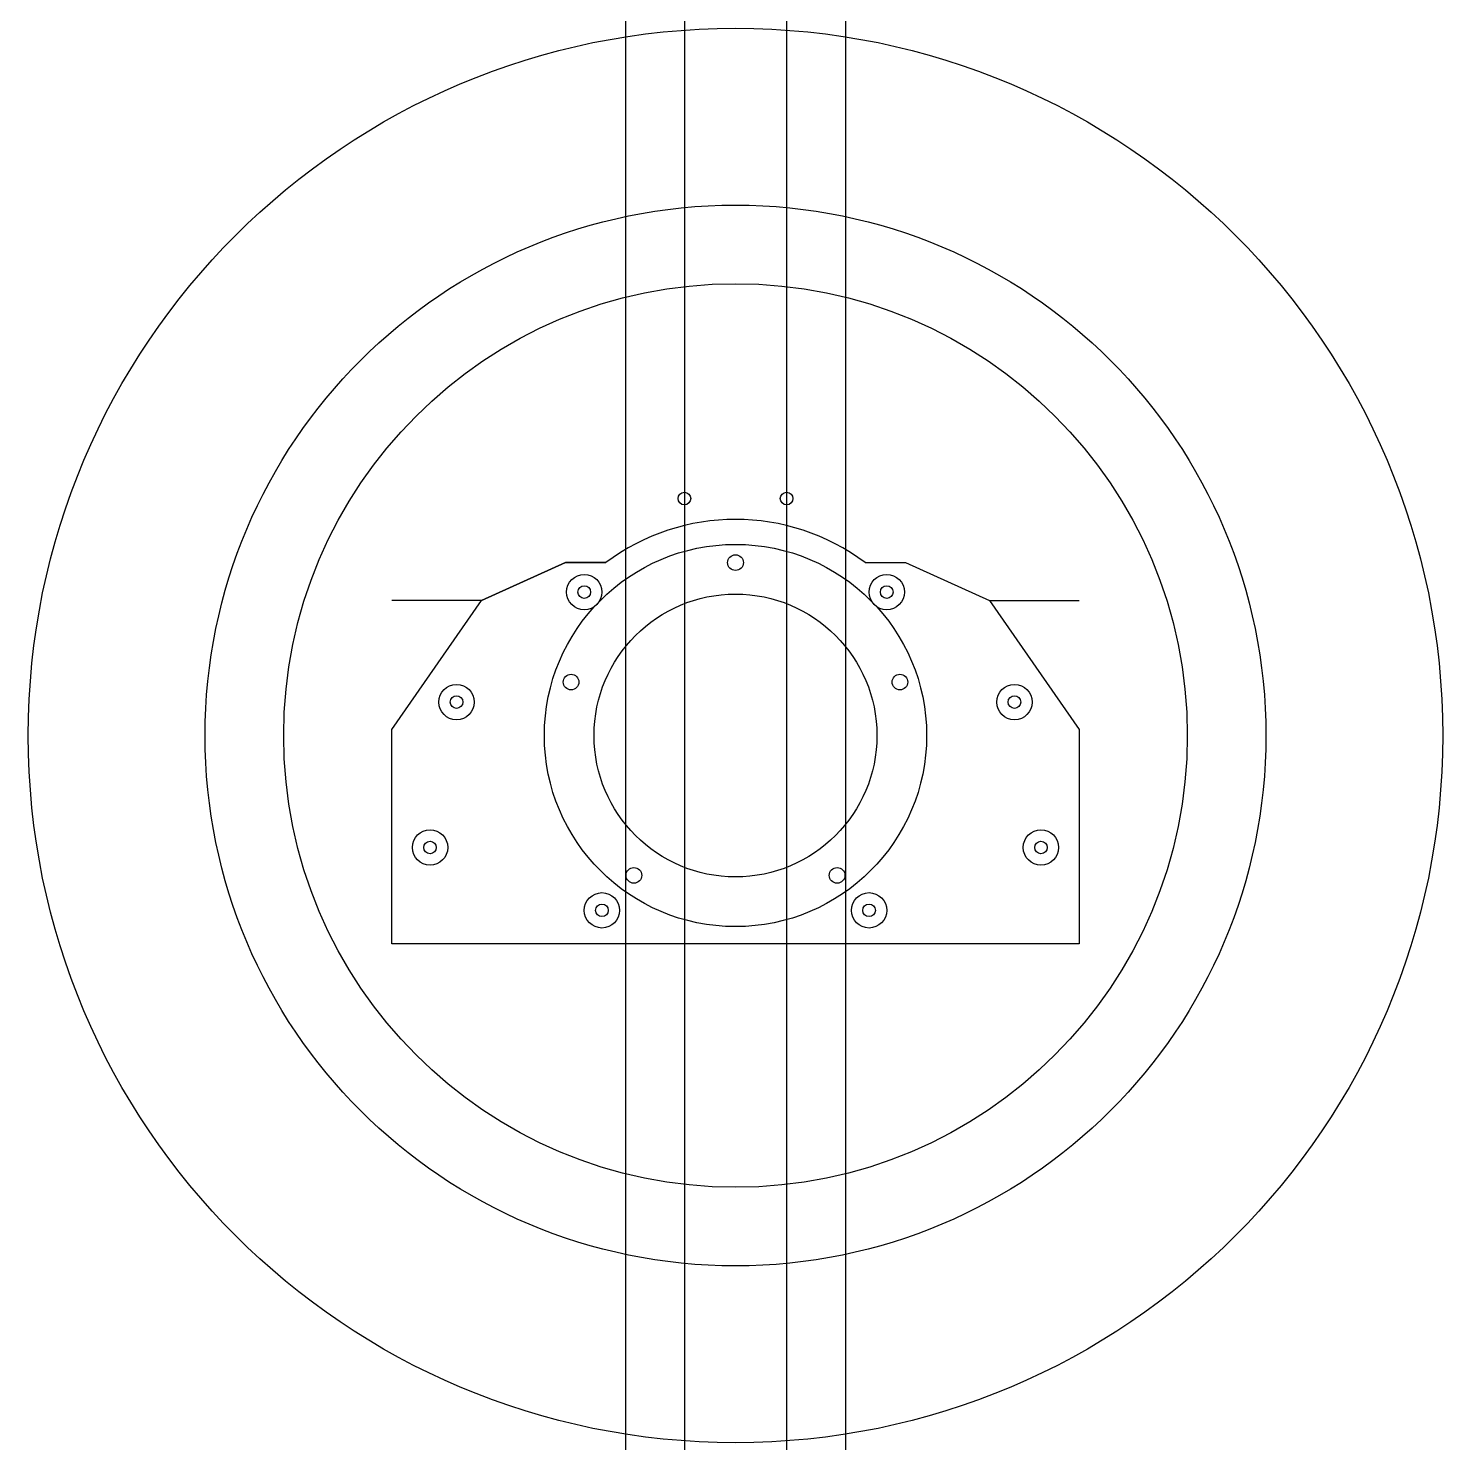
# Model space of a CAD drawing. Header units: millimetres. Extents: x -180 to 180, y -180 to 180.
import ezdxf

# ---------------------------------------------------------------- set-up
doc = ezdxf.new("R2010")
doc.units = ezdxf.units.MM
for name, color, linetype in [('DASHPANEL', 50, 'Continuous'), ('LENKRAD', 98, 'Continuous'), ('PLATTE_2', 5, 'Continuous'), ('ZAHNRAD', 10, 'Continuous')]:
    doc.layers.add(name, color=color, linetype=linetype)

msp = doc.modelspace()

# ---------------------------------------------------------------- linework, layer by layer
at = {"layer": 'DASHPANEL'}
for p, q in [((-43.25, 44), (-64.68, 34.35)), ((-33, 44), (-43.25, 44)), ((33, 44), (43.25, 44)), ((43.25, 44), (64.68, 34.35)), ((-64.68, 34.35), (-87.5, 34.35)), ((64.68, 34.35), (87.5, 34.35))]:
    msp.add_line(p, q, dxfattribs=at)
for p in [(-28, 44), (-13, 44), (13, 44), (28, 44)]:
    msp.add_xline(p, (0, -1), dxfattribs=at)
for centre in [(-13, 60.31), (13, 60.31)]:
    msp.add_circle(centre, 1.6, dxfattribs=at)
msp.add_arc((0, 0), 55, 53.1301, 126.8699, dxfattribs=at)
at = {"layer": 'LENKRAD', "color": 1}
msp.add_circle((0, 0), 180, dxfattribs=at)
at = {"layer": 'LENKRAD'}
for radius in [135, 115]:
    msp.add_circle((0, 0), radius, dxfattribs=at)
at = {"layer": 'PLATTE_2'}
for p, q in [((-64.68, 34.35), (-43.25, 44)), ((-43.25, 44), (-33, 44)), ((33, 44), (43.25, 44)), ((43.25, 44), (64.68, 34.35)), ((-87.5, 1.5), (-64.68, 34.35)), ((64.68, 34.35), (87.5, 1.5)), ((-87.5, -53), (-87.5, 1.5)), ((87.5, 1.5), (87.5, -53)), ((87.5, -53), (-87.5, -53))]:
    msp.add_line(p, q, dxfattribs=at)
for centre, radius in [((0, 44), 2), ((-38.5, 36.5), 4.5), ((38.5, 36.5), 4.5), ((-38.5, 36.5), 1.6), ((0, 0), 36), ((38.5, 36.5), 1.6), ((-41.85, 13.6), 2), ((41.85, 13.6), 2), ((-71, 8.5), 4.5), ((71, 8.5), 4.5), ((-71, 8.5), 1.6), ((71, 8.5), 1.6), ((-77.75, -28.5), 4.5), ((77.75, -28.5), 4.5), ((-77.75, -28.5), 1.6), ((77.75, -28.5), 1.6), ((-25.86, -35.6), 2), ((25.86, -35.6), 2), ((-34, -44.5), 4.5), ((-34, -44.5), 1.6), ((34, -44.5), 4.5), ((34, -44.5), 1.6)]:
    msp.add_circle(centre, radius, dxfattribs=at)
msp.add_arc((0, 0), 55, 53.1301, 126.8699, dxfattribs=at)
at = {"layer": 'ZAHNRAD'}
msp.add_circle((0, 0), 48.65, dxfattribs=at)

doc.saveas('drawing.dxf')
